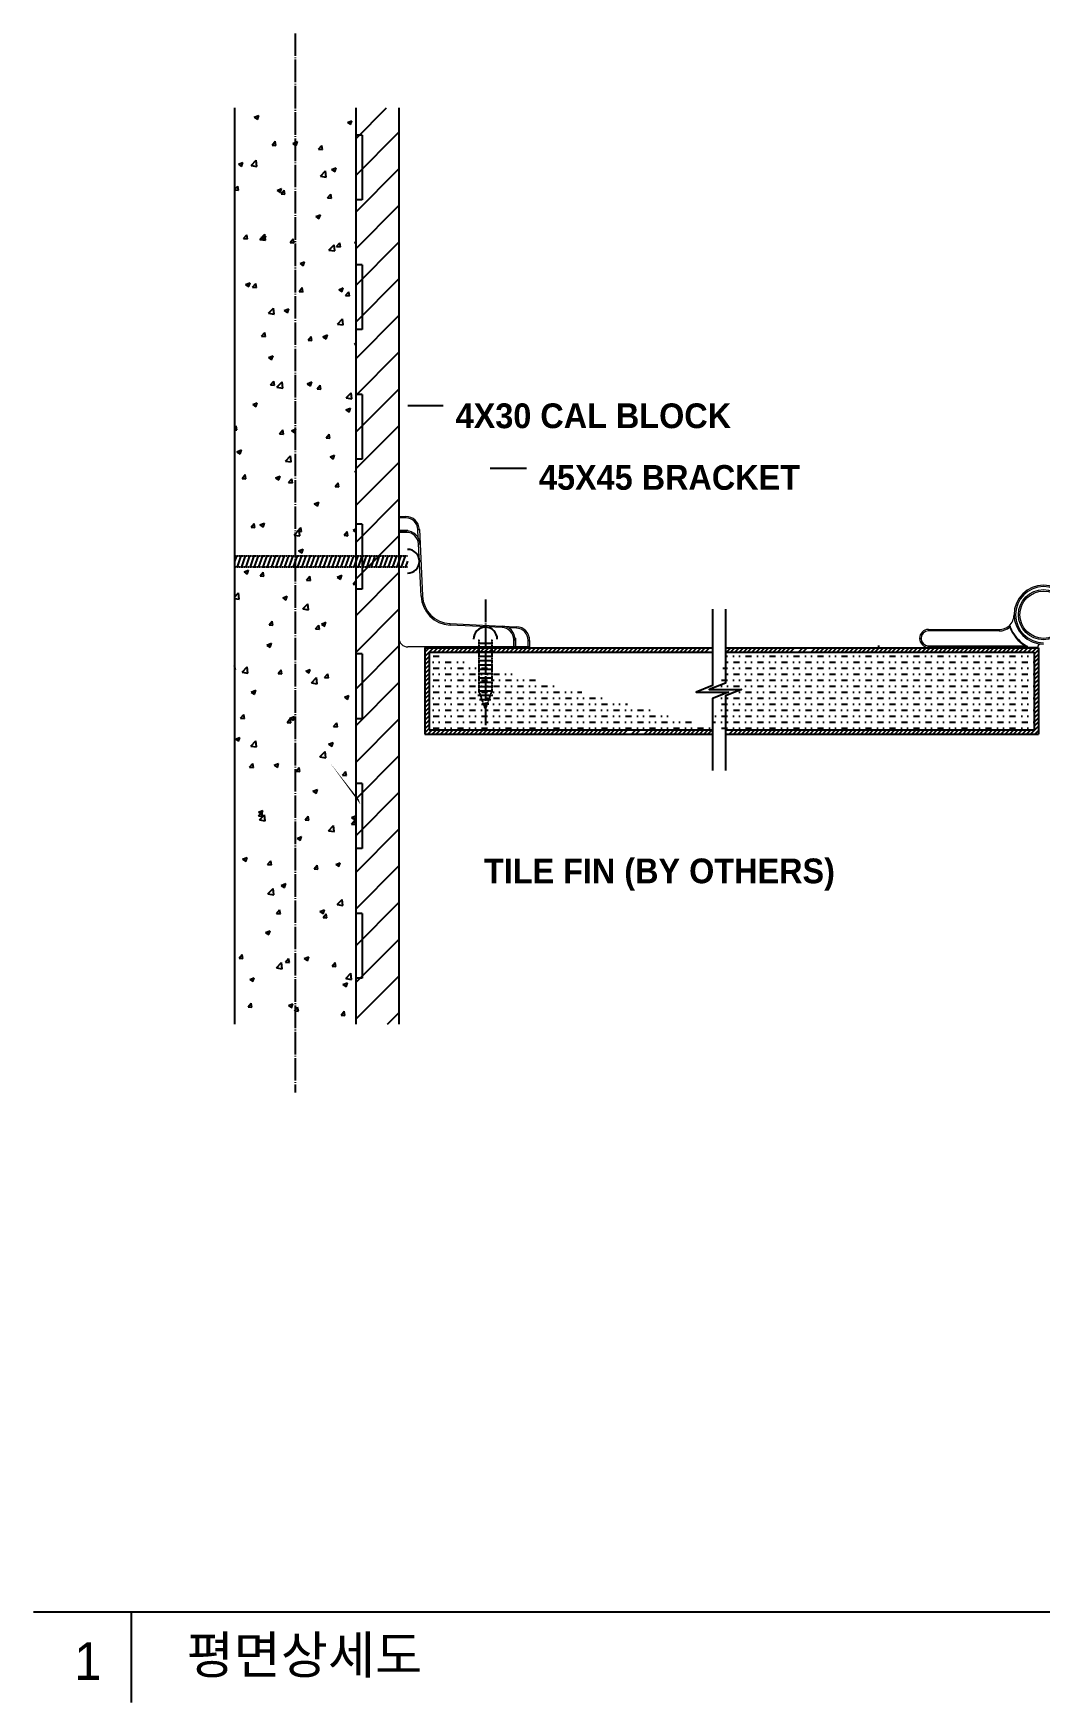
# Model space of a CAD drawing. Header units: millimetres. Extents: x 185 to 16542, y 250 to 5700.
# Drawn here: x 185 to 1526, y 250 to 2474 of the extents above; entities that cross this region are included whole.
import ezdxf

# ---------------------------------------------------------------- set-up
doc = ezdxf.new("R2010")
doc.units = ezdxf.units.MM
doc.linetypes.add('CEN', pattern=[35, 30, -2, 1, -2])
doc.linetypes.add('HIDDEN', pattern=[0.375, 0.25, -0.125])
for name, color, linetype in [('CEN', 1, 'CEN'), ('COL', 2, 'Continuous'), ('COR', 4, 'Continuous'), ('D', 3, 'Continuous'), ('DIM', 7, 'Continuous'), ('ETC', 6, 'Continuous'), ('FIN', 6, 'Continuous'), ('HAT', 5, 'Continuous'), ('SY', 1, 'Continuous')]:
    doc.layers.add(name, color=color, linetype=linetype)
doc.styles.get("Standard").update_dxf_attribs({"font": 'txt.shx'})

# ---------------------------------------------------------------- blocks, each defined once
blk = doc.blocks.new('*X2985')
at = {"color": 0}
for p, q in [((-3032.5, -16354.4), (-2961.4, -16283.3)), ((-3032.5, -16439.2), (-2932.5, -16339.2)), ((-3032.5, -16524.1), (-2932.5, -16424.1)), ((-3032.5, -16608.9), (-2932.5, -16508.9)), ((-3032.5, -16693.8), (-2932.5, -16593.8)), ((-3032.5, -16778.6), (-2932.5, -16678.6)), ((-3032.5, -16863.5), (-2932.5, -16763.5)), ((-3032.5, -16948.4), (-2932.5, -16848.4)), ((-3032.5, -17033.2), (-2932.5, -16933.2)), ((-3032.5, -17118.1), (-2932.5, -17018.1)), ((-3032.5, -17202.9), (-2932.5, -17102.9)), ((-3032.5, -17287.8), (-2932.5, -17187.8)), ((-3032.5, -17372.6), (-2932.5, -17272.6)), ((-3032.5, -17457.5), (-2932.5, -17357.5)), ((-3032.5, -17542.3), (-2932.5, -17442.3)), ((-3032.5, -17627.2), (-2932.5, -17527.2)), ((-3032.5, -17712), (-2932.5, -17612)), ((-3032.5, -17796.9), (-2932.5, -17696.9)), ((-3032.5, -17881.7), (-2932.5, -17781.7)), ((-3032.5, -17966.6), (-2932.5, -17866.6)), ((-3032.5, -18051.4), (-2932.5, -17951.4)), ((-3032.5, -18136.3), (-2932.5, -18036.3)), ((-3032.5, -18221.1), (-2932.5, -18121.1)), ((-3032.5, -18306), (-2932.5, -18206)), ((-3032.5, -18390.9), (-2932.5, -18290.9)), ((-2958.7, -18401.9), (-2932.5, -18375.7))]:
    blk.add_line(p, q, dxfattribs=at)
blk = doc.blocks.new('*X2986')
at = {"color": 0}
for p, q in [((-3267.4, -16304.7), (-3256.9, -16300.7)), ((-3267.4, -16304.7), (-3259.9, -16309.8)), ((-3260, -16309.8), (-3256.9, -16300.7)), ((-3051.8, -16316.7), (-3041.3, -16312.7)), ((-3051.8, -16316.7), (-3044.4, -16321.8)), ((-3044.4, -16321.8), (-3041.3, -16312.7)), ((-3225.8, -16369), (-3218.6, -16360.3)), ((-3216.9, -16369.7), (-3218.6, -16360.3)), ((-3177.9, -16365.1), (-3167.4, -16361.1)), ((-3177.9, -16365.1), (-3170.4, -16370.2)), ((-3170.4, -16370.2), (-3167.4, -16361.1)), ((-3274.3, -16416.2), (-3262.6, -16404)), ((-3260.9, -16418.3), (-3262.6, -16404)), ((-3225.8, -16369), (-3216.9, -16369.8)), ((-3118.3, -16378.4), (-3111, -16369.8)), ((-3118.3, -16378.4), (-3109.3, -16379.2)), ((-3109.3, -16379.2), (-3111, -16369.8)), ((-3303.9, -16413.5), (-3293.4, -16409.5)), ((-3303.9, -16413.5), (-3296.4, -16418.5)), ((-3296.5, -16418.5), (-3293.4, -16409.5)), ((-3274.3, -16416.2), (-3260.9, -16418.3)), ((-3114.2, -16441), (-3102.5, -16428.8)), ((-3114.2, -16441), (-3100.8, -16443.1)), ((-3100.9, -16443.1), (-3102.5, -16428.8)), ((-3088.3, -16425.5), (-3077.8, -16421.5)), ((-3088.3, -16425.5), (-3080.9, -16430.6)), ((-3080.9, -16430.6), (-3077.8, -16421.5)), ((-3312.5, -16472.2), (-3305.4, -16463.8)), ((-3312.5, -16472.4), (-3303.7, -16473.2)), ((-3303.7, -16473.2), (-3305.4, -16463.8)), ((-3214.4, -16473.9), (-3203.9, -16469.9)), ((-3214.4, -16473.9), (-3206.9, -16478.9)), ((-3206.9, -16478.9), (-3203.9, -16469.9)), ((-3205, -16481.8), (-3197.8, -16473.2)), ((-3205, -16481.8), (-3196.1, -16482.6)), ((-3196.1, -16482.6), (-3197.8, -16473.2)), ((-3097.4, -16491.2), (-3090.2, -16482.6)), ((-3088.5, -16492), (-3090.2, -16482.6)), ((-3097.4, -16491.2), (-3088.5, -16492)), ((-3124.8, -16534.3), (-3114.3, -16530.3)), ((-3124.8, -16534.3), (-3117.4, -16539.3)), ((-3117.4, -16539.3), (-3114.3, -16530.3)), ((-3291.8, -16585.2), (-3284.6, -16576.6)), ((-3291.8, -16585.2), (-3282.8, -16586)), ((-3282.9, -16586), (-3284.6, -16576.6)), ((-3254.4, -16587.1), (-3242.7, -16575)), ((-3254.4, -16587.1), (-3241, -16589.2)), ((-3250.9, -16582.7), (-3240.4, -16578.6)), ((-3250.9, -16582.7), (-3243.4, -16587.7)), ((-3243.4, -16587.7), (-3240.4, -16578.6)), ((-3241.1, -16589.2), (-3242.7, -16575)), ((-3184.2, -16594.6), (-3177, -16586)), ((-3184.2, -16594.6), (-3175.3, -16595.4)), ((-3175.3, -16595.4), (-3177, -16586)), ((-3076.6, -16604), (-3069.4, -16595.4)), ((-3067.7, -16604.8), (-3069.4, -16595.4)), ((-3035.3, -16594.7), (-3032.5, -16593.6)), ((-3035.3, -16594.7), (-3032.5, -16596.6)), ((-3094.3, -16612), (-3082.6, -16599.8)), ((-3094.3, -16612), (-3081, -16614)), ((-3081, -16614), (-3082.6, -16599.8)), ((-3076.6, -16604), (-3067.7, -16604.8)), ((-3161.3, -16643.1), (-3150.8, -16639)), ((-3161.3, -16643.1), (-3153.9, -16648.1)), ((-3153.9, -16648.1), (-3150.8, -16639)), ((-3287.4, -16691.4), (-3276.9, -16687.4)), ((-3287.4, -16691.4), (-3279.9, -16696.5)), ((-3279.9, -16696.5), (-3276.9, -16687.4)), ((-3271, -16698), (-3263.8, -16689.4)), ((-3271, -16698), (-3262, -16698.8)), ((-3262, -16698.8), (-3263.8, -16689.4)), ((-3163.4, -16707.5), (-3156.2, -16698.8)), ((-3163.4, -16707.5), (-3154.4, -16708.2)), ((-3154.5, -16708.2), (-3156.2, -16698.8)), ((-3071.8, -16703.5), (-3061.3, -16699.4)), ((-3071.8, -16703.5), (-3064.3, -16708.5)), ((-3064.3, -16708.5), (-3061.3, -16699.4)), ((-3055.8, -16716.9), (-3048.6, -16708.2)), ((-3046.9, -16717.6), (-3048.6, -16708.2)), ((-3234.5, -16758.1), (-3222.8, -16745.9)), ((-3221.2, -16760.1), (-3222.8, -16745.9)), ((-3197.8, -16751.8), (-3187.3, -16747.8)), ((-3197.8, -16751.8), (-3190.4, -16756.9)), ((-3190.4, -16756.9), (-3187.3, -16747.8)), ((-3055.8, -16716.9), (-3046.9, -16717.7)), ((-3234.5, -16758.1), (-3221.2, -16760.2)), ((-3074.4, -16782.9), (-3062.7, -16770.7)), ((-3074.4, -16782.9), (-3061.1, -16785)), ((-3061.1, -16785), (-3062.7, -16770.7)), ((-3250.2, -16810.9), (-3243, -16802.3)), ((-3250.2, -16810.9), (-3241.2, -16811.7)), ((-3241.2, -16811.7), (-3243, -16802.2)), ((-3142.6, -16820.3), (-3135.4, -16811.7)), ((-3142.6, -16820.3), (-3133.6, -16821.1)), ((-3133.6, -16821.1), (-3135.4, -16811.7)), ((-3108.3, -16812.2), (-3097.8, -16808.2)), ((-3108.3, -16812.2), (-3100.8, -16817.3)), ((-3100.8, -16817.3), (-3097.8, -16808.2)), ((-3035, -16829.7), (-3032.5, -16826.7)), ((-3035, -16829.7), (-3032.5, -16829.9)), ((-3234.3, -16860.6), (-3223.8, -16856.6)), ((-3234.3, -16860.6), (-3226.9, -16865.6)), ((-3226.9, -16865.6), (-3223.8, -16856.6)), ((-3229.4, -16923.7), (-3222.1, -16915.1)), ((-3229.4, -16923.7), (-3220.4, -16924.5)), ((-3220.4, -16924.5), (-3222.2, -16915.1)), ((-3214.6, -16929), (-3202.9, -16916.9)), ((-3214.6, -16929), (-3201.3, -16931.1)), ((-3201.3, -16931.1), (-3202.9, -16916.8)), ((-3144.8, -16921), (-3134.3, -16917)), ((-3144.8, -16921), (-3137.3, -16926)), ((-3137.3, -16926), (-3134.3, -16917)), ((-3121.8, -16933.1), (-3114.6, -16924.5)), ((-3121.8, -16933.1), (-3112.8, -16933.9)), ((-3112.8, -16933.9), (-3114.6, -16924.5)), ((-3054.5, -16953.9), (-3042.8, -16941.7)), ((-3041.2, -16955.9), (-3042.9, -16941.7)), ((-3270.8, -16969.4), (-3260.3, -16965.4)), ((-3270.8, -16969.4), (-3263.4, -16974.4)), ((-3263.4, -16974.4), (-3260.3, -16965.3)), ((-3055.2, -16981.4), (-3044.7, -16977.4)), ((-3055.2, -16981.4), (-3047.8, -16986.4)), ((-3054.5, -16953.9), (-3041.2, -16955.9)), ((-3047.8, -16986.4), (-3044.8, -16977.4)), ((-3312.5, -17022.8), (-3308.9, -17018.5)), ((-3307.2, -17027.9), (-3308.9, -17018.5)), ((-3312.5, -17027.4), (-3307.2, -17027.9)), ((-3208.6, -17036.5), (-3201.3, -17027.9)), ((-3208.6, -17036.5), (-3199.6, -17037.3)), ((-3199.6, -17037.3), (-3201.3, -17027.9)), ((-3181.3, -17029.8), (-3170.8, -17025.7)), ((-3181.3, -17029.8), (-3173.8, -17034.8)), ((-3173.8, -17034.8), (-3170.8, -17025.7)), ((-3101, -17045.9), (-3093.7, -17037.3)), ((-3101, -17045.9), (-3092, -17046.7)), ((-3092, -17046.7), (-3093.8, -17037.3)), ((-3307.3, -17078.2), (-3296.8, -17074.1)), ((-3307.3, -17078.2), (-3299.9, -17083.2)), ((-3299.9, -17083.2), (-3296.8, -17074.1)), ((-3194.7, -17100), (-3183, -17087.8)), ((-3194.7, -17100), (-3181.4, -17102)), ((-3181.4, -17102), (-3183.1, -17087.8)), ((-3091.7, -17090.2), (-3081.2, -17086.1)), ((-3091.7, -17090.2), (-3084.3, -17095.2)), ((-3084.3, -17095.2), (-3081.3, -17086.1)), ((-3295.3, -17139.9), (-3288.1, -17131.3)), ((-3286.4, -17140.7), (-3288.1, -17131.3)), ((-3217.8, -17138.5), (-3207.3, -17134.5)), ((-3217.8, -17138.5), (-3210.3, -17143.6)), ((-3210.3, -17143.6), (-3207.3, -17134.5)), ((-3034.6, -17124.8), (-3032.5, -17122.6)), ((-3034.6, -17124.8), (-3032.5, -17125.1)), ((-3295.3, -17139.9), (-3286.4, -17140.7)), ((-3187.7, -17149.4), (-3180.5, -17140.7)), ((-3187.7, -17149.4), (-3178.8, -17150.1)), ((-3178.8, -17150.1), (-3180.5, -17140.7)), ((-3080.2, -17158.8), (-3072.9, -17150.2)), ((-3080.2, -17158.8), (-3071.2, -17159.6)), ((-3071.2, -17159.6), (-3072.9, -17150.1)), ((-3128.2, -17198.9), (-3117.7, -17194.9)), ((-3128.2, -17198.9), (-3120.8, -17204)), ((-3120.8, -17204), (-3117.8, -17194.9)), ((-3274.5, -17252.8), (-3267.3, -17244.2)), ((-3274.5, -17252.8), (-3265.6, -17253.6)), ((-3265.6, -17253.6), (-3267.3, -17244.2)), ((-3254.3, -17247.3), (-3243.8, -17243.3)), ((-3254.3, -17247.3), (-3246.8, -17252.4)), ((-3246.8, -17252.4), (-3243.8, -17243.3)), ((-3166.9, -17262.2), (-3159.7, -17253.6)), ((-3158, -17263), (-3159.7, -17253.6)), ((-3174.8, -17270.9), (-3163.2, -17258.7)), ((-3174.8, -17270.9), (-3161.5, -17273)), ((-3166.9, -17262.2), (-3158, -17263)), ((-3161.5, -17273), (-3163.2, -17258.7)), ((-3059.3, -17271.6), (-3052.1, -17263)), ((-3059.3, -17271.6), (-3050.4, -17272.4)), ((-3050.4, -17272.4), (-3052.1, -17263)), ((-3038.7, -17259.3), (-3032.5, -17256.9)), ((-3038.7, -17259.3), (-3032.5, -17263.5)), ((-3164.7, -17307.7), (-3154.2, -17303.7)), ((-3164.7, -17307.7), (-3157.3, -17312.7)), ((-3157.3, -17312.7), (-3154.3, -17303.7)), ((-3290.8, -17356.1), (-3280.3, -17352.1)), ((-3290.8, -17356.1), (-3283.3, -17361.1)), ((-3283.3, -17361.1), (-3280.3, -17352.1)), ((-3253.7, -17365.6), (-3246.5, -17357)), ((-3253.7, -17365.6), (-3244.7, -17366.4)), ((-3244.8, -17366.4), (-3246.5, -17357)), ((-3146.1, -17375), (-3138.9, -17366.4)), ((-3137.2, -17375.8), (-3138.9, -17366.4)), ((-3075.2, -17368.1), (-3064.7, -17364.1)), ((-3075.2, -17368.1), (-3067.7, -17373.1)), ((-3067.8, -17373.1), (-3064.7, -17364.1)), ((-3312.5, -17414.4), (-3303.4, -17404.9)), ((-3301.7, -17419.1), (-3303.4, -17404.9)), ((-3146.1, -17375), (-3137.2, -17375.8)), ((-3038.5, -17384.4), (-3032.5, -17377.2)), ((-3038.5, -17384.4), (-3032.5, -17385)), ((-3312.5, -17417.4), (-3301.7, -17419.1)), ((-3201.2, -17416.5), (-3190.7, -17412.5)), ((-3201.2, -17416.5), (-3193.8, -17421.5)), ((-3193.8, -17421.5), (-3190.7, -17412.5)), ((-3154.9, -17441.9), (-3143.3, -17429.7)), ((-3154.9, -17441.9), (-3141.6, -17443.9)), ((-3141.6, -17443.9), (-3143.3, -17429.7)), ((-3232.9, -17478.4), (-3225.7, -17469.8)), ((-3232.9, -17478.4), (-3223.9, -17479.2)), ((-3223.9, -17479.2), (-3225.7, -17469.8)), ((-3125.3, -17487.8), (-3118.1, -17479.2)), ((-3116.4, -17488.6), (-3118.1, -17479.2)), ((-3111.7, -17476.9), (-3101.2, -17472.8)), ((-3111.7, -17476.9), (-3104.2, -17481.9)), ((-3104.3, -17481.9), (-3101.2, -17472.8)), ((-3237.7, -17525.3), (-3227.2, -17521.2)), ((-3237.7, -17525.3), (-3230.3, -17530.3)), ((-3230.3, -17530.3), (-3227.2, -17521.2)), ((-3125.3, -17487.8), (-3116.3, -17488.6)), ((-3310.7, -17582.6), (-3312.5, -17573.2)), ((-3312.5, -17582.5), (-3310.7, -17582.6)), ((-3295.1, -17588), (-3283.5, -17575.8)), ((-3295.1, -17588), (-3281.8, -17590.1)), ((-3281.8, -17590), (-3283.5, -17575.8)), ((-3212.1, -17591.3), (-3204.9, -17582.6)), ((-3212.1, -17591.3), (-3203.1, -17592)), ((-3203.1, -17592), (-3204.9, -17582.6)), ((-3148.2, -17585.7), (-3137.7, -17581.6)), ((-3148.2, -17585.7), (-3140.7, -17590.7)), ((-3140.8, -17590.7), (-3137.7, -17581.6)), ((-3135.1, -17612.8), (-3123.4, -17600.6)), ((-3121.7, -17614.9), (-3123.4, -17600.6)), ((-3104.5, -17600.7), (-3097.3, -17592.1)), ((-3104.5, -17600.7), (-3095.5, -17601.5)), ((-3095.5, -17601.5), (-3097.3, -17592.1)), ((-3274.2, -17634), (-3263.7, -17630)), ((-3274.2, -17634), (-3266.8, -17639.1)), ((-3266.8, -17639.1), (-3263.7, -17630)), ((-3135.1, -17612.8), (-3121.7, -17614.9)), ((-3058.7, -17646), (-3048.2, -17642)), ((-3058.7, -17646), (-3051.2, -17651.1)), ((-3051.2, -17651.1), (-3048.2, -17642)), ((-3298.9, -17694.7), (-3291.6, -17686.1)), ((-3298.9, -17694.7), (-3289.9, -17695.5)), ((-3289.9, -17695.5), (-3291.6, -17686.1)), ((-3191.3, -17704.1), (-3184, -17695.5)), ((-3191.3, -17704.1), (-3182.3, -17704.9)), ((-3184.7, -17694.4), (-3174.2, -17690.4)), ((-3184.7, -17694.4), (-3177.2, -17699.5)), ((-3182.3, -17704.9), (-3184.1, -17695.5)), ((-3177.2, -17699.5), (-3174.2, -17690.4)), ((-3083.7, -17713.5), (-3076.5, -17704.9)), ((-3083.7, -17713.5), (-3074.7, -17714.3)), ((-3074.7, -17714.3), (-3076.5, -17704.9)), ((-3310.7, -17742.8), (-3300.2, -17738.8)), ((-3310.7, -17742.8), (-3303.3, -17747.8)), ((-3303.3, -17747.8), (-3300.2, -17738.8)), ((-3275.3, -17758.9), (-3263.6, -17746.8)), ((-3261.9, -17761), (-3263.6, -17746.7)), ((-3095.2, -17754.8), (-3084.7, -17750.8)), ((-3095.2, -17754.8), (-3087.7, -17759.8)), ((-3087.7, -17759.8), (-3084.7, -17750.8)), ((-3275.3, -17758.9), (-3261.9, -17761)), ((-3115.2, -17783.8), (-3103.5, -17771.6)), ((-3115.2, -17783.8), (-3101.8, -17785.8)), ((-3101.8, -17785.8), (-3103.5, -17771.6)), ((-3278, -17807.5), (-3270.8, -17798.9)), ((-3278, -17807.5), (-3269.1, -17808.3)), ((-3269.1, -17808.3), (-3270.8, -17798.9)), ((-3221.2, -17803.2), (-3210.7, -17799.2)), ((-3221.2, -17803.2), (-3213.7, -17808.2)), ((-3213.7, -17808.2), (-3210.7, -17799.2)), ((-3170.5, -17816.9), (-3163.2, -17808.3)), ((-3170.5, -17816.9), (-3161.5, -17817.7)), ((-3161.5, -17817.7), (-3163.2, -17808.3)), ((-3062.9, -17826.3), (-3055.6, -17817.7)), ((-3062.9, -17826.3), (-3053.9, -17827.1)), ((-3053.9, -17827.1), (-3055.7, -17817.7)), ((-3131.7, -17863.6), (-3121.2, -17859.6)), ((-3131.7, -17863.6), (-3124.2, -17868.6)), ((-3124.2, -17868.6), (-3121.2, -17859.6)), ((-3257.7, -17912), (-3247.2, -17907.9)), ((-3250.2, -17917), (-3247.2, -17907.9)), ((-3257.7, -17912), (-3250.2, -17917)), ((-3257.2, -17920.3), (-3250, -17911.7)), ((-3257.2, -17920.3), (-3248.3, -17921.1)), ((-3255.4, -17929.9), (-3243.7, -17917.7)), ((-3255.4, -17929.9), (-3242, -17931.9)), ((-3248.3, -17921.1), (-3250, -17911.7)), ((-3242, -17931.9), (-3243.7, -17917.7)), ((-3149.6, -17929.7), (-3142.4, -17921.1)), ((-3149.6, -17929.7), (-3140.7, -17930.5)), ((-3140.7, -17930.5), (-3142.4, -17921.1)), ((-3095.3, -17954.7), (-3083.6, -17942.5)), ((-3082, -17956.8), (-3083.6, -17942.5)), ((-3042.1, -17924), (-3032.5, -17920.3)), ((-3042.1, -17924), (-3034.7, -17929)), ((-3042.1, -17939.2), (-3034.8, -17930.5)), ((-3042.1, -17939.2), (-3033.1, -17939.9)), ((-3033.1, -17939.9), (-3034.8, -17930.5)), ((-3034.7, -17929), (-3032.5, -17922.5)), ((-3168.2, -17972.4), (-3157.7, -17968.3)), ((-3168.2, -17972.4), (-3160.7, -17977.4)), ((-3160.7, -17977.4), (-3157.7, -17968.3)), ((-3095.3, -17954.7), (-3081.9, -17956.8)), ((-3294.2, -18020.7), (-3283.7, -18016.7)), ((-3294.2, -18020.7), (-3286.7, -18025.8)), ((-3286.7, -18025.8), (-3283.7, -18016.7)), ((-3236.4, -18033.2), (-3229.2, -18024.5)), ((-3227.5, -18033.9), (-3229.2, -18024.5)), ((-3236.4, -18033.2), (-3227.5, -18033.9)), ((-3128.8, -18042.6), (-3121.6, -18034)), ((-3128.8, -18042.6), (-3119.9, -18043.4)), ((-3119.9, -18043.4), (-3121.6, -18034)), ((-3078.6, -18032.8), (-3068.1, -18028.7)), ((-3078.6, -18032.8), (-3071.2, -18037.8)), ((-3071.2, -18037.8), (-3068.1, -18028.7)), ((-3235.5, -18100.8), (-3223.8, -18088.6)), ((-3235.5, -18100.8), (-3222.1, -18102.9)), ((-3222.2, -18102.9), (-3223.8, -18088.6)), ((-3204.7, -18081.1), (-3194.1, -18077.1)), ((-3204.7, -18081.1), (-3197.2, -18086.2)), ((-3197.2, -18086.2), (-3194.2, -18077.1)), ((-3215.6, -18146), (-3208.4, -18137.4)), ((-3206.7, -18146.8), (-3208.4, -18137.4)), ((-3115.1, -18141.5), (-3104.6, -18137.5)), ((-3115.1, -18141.5), (-3107.7, -18146.6)), ((-3107.7, -18146.6), (-3104.6, -18137.5)), ((-3075.4, -18125.6), (-3063.7, -18113.5)), ((-3075.4, -18125.6), (-3062.1, -18127.7)), ((-3062.1, -18127.7), (-3063.7, -18113.5)), ((-3215.6, -18146), (-3206.6, -18146.8)), ((-3108, -18155.4), (-3100.8, -18146.8)), ((-3108, -18155.4), (-3099.1, -18156.2)), ((-3099.1, -18156.2), (-3100.8, -18146.8)), ((-3241.1, -18189.9), (-3230.6, -18185.9)), ((-3241.1, -18189.9), (-3233.7, -18194.9)), ((-3233.7, -18194.9), (-3230.7, -18185.9)), ((-3302.4, -18249.4), (-3295.2, -18240.8)), ((-3302.4, -18249.4), (-3293.4, -18250.2)), ((-3293.4, -18250.2), (-3295.2, -18240.8)), ((-3194.8, -18258.8), (-3187.6, -18250.2)), ((-3194.8, -18258.8), (-3185.8, -18259.6)), ((-3185.8, -18259.6), (-3187.6, -18250.2)), ((-3151.6, -18250.3), (-3141.1, -18246.3)), ((-3151.6, -18250.3), (-3144.2, -18255.3)), ((-3144.2, -18255.3), (-3141.1, -18246.3)), ((-3277.6, -18298.7), (-3267.1, -18294.6)), ((-3270.2, -18303.7), (-3267.2, -18294.6)), ((-3215.6, -18271.8), (-3203.9, -18259.6)), ((-3215.6, -18271.8), (-3202.3, -18273.8)), ((-3202.3, -18273.8), (-3203.9, -18259.6)), ((-3087.2, -18268.2), (-3080, -18259.6)), ((-3087.2, -18268.2), (-3078.2, -18269)), ((-3078.3, -18269), (-3080, -18259.6)), ((-3055.5, -18296.6), (-3043.8, -18284.4)), ((-3055.5, -18296.6), (-3042.2, -18298.7)), ((-3042.2, -18298.7), (-3043.8, -18284.4)), ((-3277.6, -18298.7), (-3270.2, -18303.7)), ((-3062.1, -18310.7), (-3051.6, -18306.7)), ((-3062.1, -18310.7), (-3054.6, -18315.7)), ((-3054.6, -18315.7), (-3051.6, -18306.7)), ((-3281.6, -18362.2), (-3274.3, -18353.6)), ((-3281.6, -18362.2), (-3272.6, -18363)), ((-3272.6, -18363), (-3274.4, -18353.6)), ((-3188.1, -18359.1), (-3177.6, -18355)), ((-3188.1, -18359.1), (-3180.6, -18364.1)), ((-3180.7, -18364.1), (-3177.6, -18355)), ((-3174, -18371.6), (-3166.8, -18363)), ((-3174, -18371.6), (-3165, -18372.4)), ((-3165, -18372.4), (-3166.8, -18363)), ((-3066.4, -18381.1), (-3059.2, -18372.4)), ((-3057.4, -18381.8), (-3059.2, -18372.4)), ((-3066.4, -18381.1), (-3057.4, -18381.8))]:
    blk.add_line(p, q, dxfattribs=at)

msp = doc.modelspace()

# ---------------------------------------------------------------- hatches: boundary and pattern name
at = {"layer": 'D', "true_color": 0x00a6d6}
h = msp.add_hatch(dxfattribs=at)
h.set_pattern_fill('MUDST', color=142, scale=32, style=0)
h.set_pattern_definition([(0, (-1234.0635, 4619.9126), (16, 8), [8, -8, 0, -8, 0, -8])])
edge = h.paths.add_edge_path()
edge.add_line((1107.165, 1649.353), (1518.766, 1649.353))
edge.add_line((1518.766, 1649.353), (1518.766, 1545.673))
edge.add_line((1107.165, 1545.673), (1518.766, 1545.673))
edge.add_line((712.431, 1649.353), (1089.885, 1649.353))
edge.add_line((712.431, 1649.353), (712.431, 1545.673))
edge.add_line((712.431, 1545.673), (1089.885, 1545.673))

# ---------------------------------------------------------------- linework, layer by layer
at = {"color": 0, "linetype": 'Continuous', "lineweight": 15}
for p, q in [((672.384, 1830.081), (681.199, 1830.081)), ((672.384, 1828.148), (672.384, 1830.081)), ((672.384, 1811.529), (672.384, 1828.148)), ((681.199, 1828.148), (672.384, 1828.148)), ((681.199, 1828.148), (681.199, 1830.081)), ((683.979, 1811.529), (672.384, 1811.529)), ((672.384, 1810.756), (682.109, 1810.756)), ((672.384, 1808.823), (672.384, 1810.756)), ((682.109, 1808.823), (672.384, 1808.823)), ((672.384, 1667.751), (672.384, 1808.823)), ((682.046, 1810.756), (682.046, 1811.529)), ((682.109, 1808.823), (682.109, 1810.756)), ((683.979, 1811.529), (683.979, 1810.659)), ((697.94, 1801.499), (697.414, 1812.679)), ((699.344, 1812.77), (700.255, 1793.446)), ((701.593, 1723.992), (698.324, 1793.355)), ((700.255, 1793.446), (703.524, 1724.083)), ((809.582, 1682.097), (740.22, 1685.366)), ((740.311, 1687.296), (809.673, 1684.027)), ((809.673, 1684.027), (828.998, 1683.116)), ((828.907, 1681.186), (817.726, 1681.713)), ((826.887, 1667.751), (827.757, 1667.751)), ((827.757, 1656.156), (827.757, 1667.751)), ((1377.645, 1679.482), (1472.119, 1679.482)), ((1472.119, 1677.514), (1377.645, 1677.514)), ((825.051, 1656.156), (683.979, 1656.156)), ((825.051, 1656.156), (825.051, 1665.882)), ((825.051, 1665.882), (826.984, 1665.882)), ((826.984, 1656.156), (825.051, 1656.156)), ((826.984, 1665.882), (826.984, 1656.156)), ((827.757, 1665.819), (826.984, 1665.819)), ((844.376, 1656.156), (827.757, 1656.156)), ((844.376, 1656.156), (844.376, 1664.971)), ((844.376, 1664.971), (846.309, 1664.971)), ((846.309, 1656.156), (844.376, 1656.156)), ((846.309, 1664.971), (846.309, 1656.156)), ((1377.645, 1657.832), (1506.712, 1657.832)), ((1508.828, 1655.864), (1377.645, 1655.864)), ((1508.828, 1655.864), (1523.292, 1655.864))]:
    msp.add_line(p, q, dxfattribs=at)
at = {"color": 0, "linetype": 'ByBlock'}
msp.add_line((672.111, 1511.113), (672.111, 1434.873), dxfattribs=at)
at = {"color": 0, "linetype": 'Continuous', "lineweight": 15, "flags": 128}
for points in [[(697.414, 1812.679), (697.79, 1812.697), (698.152, 1812.714), (698.486, 1812.73), (698.779, 1812.744), (699.019, 1812.755), (699.197, 1812.764), (699.307, 1812.769), (699.344, 1812.77)], [(698.324, 1793.355), (698.701, 1793.372), (699.063, 1793.389), (699.397, 1793.405), (699.689, 1793.419), (699.929, 1793.43), (700.108, 1793.439), (700.218, 1793.444), (700.255, 1793.446)], [(701.593, 1723.992), (701.97, 1724.01), (702.332, 1724.027), (702.666, 1724.043), (702.958, 1724.057), (703.198, 1724.068), (703.377, 1724.077), (703.487, 1724.082), (703.524, 1724.083)], [(740.22, 1685.366), (740.238, 1685.742), (740.255, 1686.104), (740.271, 1686.438), (740.285, 1686.731), (740.296, 1686.971), (740.304, 1687.149), (740.309, 1687.259), (740.311, 1687.296)], [(809.582, 1682.097), (809.6, 1682.473), (809.617, 1682.835), (809.633, 1683.169), (809.647, 1683.462), (809.658, 1683.702), (809.666, 1683.88), (809.672, 1683.99), (809.673, 1684.027)], [(828.907, 1681.186), (828.925, 1681.562), (828.942, 1681.924), (828.958, 1682.258), (828.972, 1682.551), (828.983, 1682.791), (828.991, 1682.969), (828.996, 1683.079), (828.998, 1683.116)], [(1365.836, 1667.673), (1365.873, 1667.673), (1365.985, 1667.673), (1366.167, 1667.673), (1366.412, 1667.673), (1366.71, 1667.673), (1367.051, 1667.673), (1367.42, 1667.673), (1367.804, 1667.673)], [(1377.645, 1679.482), (1377.645, 1679.444), (1377.645, 1679.332), (1377.645, 1679.15), (1377.645, 1678.906), (1377.645, 1678.607), (1377.645, 1678.267), (1377.645, 1677.898), (1377.645, 1677.514)], [(1442.202, 1679.482), (1443.104, 1679.482), (1444.584, 1679.482), (1445.66, 1679.482), (1446.313, 1679.482), (1446.532, 1679.482)], [(1472.119, 1679.482), (1472.119, 1679.444), (1472.119, 1679.332), (1472.119, 1679.15), (1472.119, 1678.906), (1472.119, 1678.607), (1472.119, 1678.267), (1472.119, 1677.898), (1472.119, 1677.514)], [(1486.081, 1682.618), (1486.226, 1682.671), (1486.364, 1682.721), (1486.492, 1682.768), (1486.604, 1682.809), (1486.696, 1682.843), (1486.764, 1682.868), (1486.806, 1682.884), (1486.82, 1682.889)], [(1377.645, 1655.864), (1377.645, 1655.901), (1377.645, 1656.013), (1377.645, 1656.195), (1377.645, 1656.44), (1377.645, 1656.738), (1377.645, 1657.079), (1377.645, 1657.448), (1377.645, 1657.832)], [(1506.712, 1657.832), (1506.79, 1657.964), (1506.865, 1658.091), (1506.935, 1658.208), (1506.995, 1658.311), (1507.045, 1658.395), (1507.082, 1658.458), (1507.105, 1658.496), (1507.113, 1658.509)]]:
    msp.add_lwpolyline(points, dxfattribs=at)
at = {"color": 0, "linetype": 'Continuous', "lineweight": 15}
for radius in [33.46, 31.491]:
    msp.add_circle((1531.165, 1699.164), radius, dxfattribs=at)
for centre, radius, start, end in [((681.199, 1811.915), 18.165, 2.69834, 90), ((681.199, 1811.915), 16.233, 2.69834, 90), ((682.109, 1792.59), 18.165, 2.69834, 90), ((682.109, 1792.59), 16.233, 2.69834, 90), ((1531.165, 1699.164), 39.364, 0, 270), ((1531.165, 1699.164), 37.396, 0, 270), ((742.131, 1725.903), 40.582, 182.69834, 267.30166), ((742.131, 1725.903), 38.65, 182.69834, 267.30166), ((1472.119, 1699.164), 19.682, 311.41731, 0), ((683.979, 1667.751), 11.595, 180, 270), ((808.818, 1665.882), 16.233, 0, 87.30166), ((808.818, 1665.882), 18.165, 0, 87.30166), ((828.143, 1664.971), 16.233, 0, 87.30166), ((828.143, 1664.971), 18.165, 0, 87.30166), ((1377.645, 1667.673), 11.809, 90, 180), ((1377.645, 1667.673), 11.809, 180, 270), ((1377.645, 1667.673), 9.841, 90, 180), ((1377.645, 1667.673), 9.841, 180, 270), ((1472.119, 1699.164), 19.682, 270, 311.41731), ((1472.119, 1699.164), 21.65, 270, 310.158859), ((1485.66, 1683.814), 0.787, 18.640811, 131.41731), ((1531.165, 1699.164), 48.024, 200.153908, 239.390288), ((1531.165, 1699.164), 47.237, 200.153908, 239.390288), ((1508.828, 1656.651), 0.787, 270, 62.281796), ((1527.229, 1655.864), 3.936, 90, 180)]:
    msp.add_arc(centre, radius, start, end, dxfattribs=at)
for points, knots in [([(1486.081, 1682.618), (1485.969, 1682.83), (1485.744, 1683.256), (1485.449, 1683.818), (1485.237, 1684.218), (1485.148, 1684.387), (1485.141, 1684.4), (1485.139, 1684.404)], [0, 0, 0, 0, 0.23014786, 0.46174661, 0.69060684, 0.90676665, 1, 1, 1, 1]), ([(1486.406, 1684.066), (1486.407, 1684.063), (1486.41, 1684.054), (1486.448, 1683.941), (1486.54, 1683.674), (1486.669, 1683.306), (1486.77, 1683.028), (1486.82, 1682.889)], [0, 0, 0, 0, 0.091916325, 0.305786723, 0.53438716, 0.767679311, 1, 1, 1, 1]), ([(1508.828, 1655.864), (1508.822, 1655.869), (1508.808, 1655.881), (1508.679, 1655.994), (1508.372, 1656.267), (1507.762, 1656.821), (1507.15, 1657.401), (1506.778, 1657.767), (1506.712, 1657.832)], [0, 0, 0, 0, 0.08633623, 0.18752616, 0.33473866, 0.59099546, 0.92748472, 1, 1, 1, 1]), ([(1507.113, 1658.509), (1507.479, 1658.296), (1508.064, 1657.956), (1508.725, 1657.597), (1509.039, 1657.43), (1509.173, 1657.359), (1509.188, 1657.351), (1509.194, 1657.348)], [0, 0, 0, 0, 0.442890646, 0.706236549, 0.843812947, 0.930207266, 1, 1, 1, 1])]:
    msp.add_open_spline(points, degree=3, knots=knots, dxfattribs=at)
at = {"layer": 'CEN', "color": 0}
for p, q in [((533.871, 2473.512), (533.871, 1062.718)), ((787.311, 1719.244), (787.311, 1551.865))]:
    msp.add_line(p, q, dxfattribs=at)
at = {"layer": 'COL', "color": 0}
for p, q in [((453.231, 2374.13), (453.231, 1153.829)), ((614.511, 2374.13), (614.511, 1153.829)), ((672.111, 2374.13), (672.111, 1153.829)), ((706.671, 1655.113), (706.671, 1539.913)), ((706.671, 1655.113), (1089.885, 1655.113)), ((712.431, 1649.353), (712.431, 1545.673)), ((712.431, 1649.353), (1089.885, 1649.353)), ((1107.165, 1655.113), (1524.526, 1655.113)), ((1107.165, 1649.353), (1518.766, 1649.353)), ((1518.766, 1649.353), (1518.766, 1545.673)), ((1524.526, 1655.113), (1524.526, 1539.913)), ((706.671, 1539.913), (1089.885, 1539.913)), ((712.431, 1545.673), (1089.885, 1545.673)), ((1107.165, 1545.673), (1518.766, 1545.673)), ((1107.165, 1539.913), (1524.526, 1539.913))]:
    msp.add_line(p, q, dxfattribs=at)
at = {"layer": 'COR', "color": 0}
for p, q in [((623.151, 2338.153), (614.511, 2338.153)), ((623.151, 2338.153), (623.151, 2251.753)), ((623.151, 2251.753), (614.511, 2251.753)), ((623.151, 2165.353), (614.511, 2165.353)), ((623.151, 2165.353), (623.151, 2078.953)), ((623.151, 2078.953), (614.511, 2078.953)), ((623.151, 1992.553), (614.511, 1992.553)), ((623.151, 1992.553), (623.151, 1906.153)), ((623.151, 1906.153), (614.511, 1906.153)), ((623.151, 1819.753), (614.511, 1819.753)), ((623.151, 1819.753), (623.151, 1733.353)), ((623.151, 1733.353), (614.511, 1733.353)), ((623.151, 1646.953), (614.511, 1646.953)), ((623.151, 1646.953), (623.151, 1560.553)), ((623.151, 1560.553), (614.511, 1560.553)), ((623.151, 1474.153), (614.511, 1474.153)), ((623.151, 1474.153), (623.151, 1387.753)), ((623.151, 1387.753), (614.511, 1387.753)), ((623.151, 1301.353), (614.511, 1301.353)), ((623.151, 1301.353), (623.151, 1214.953)), ((623.151, 1214.953), (614.511, 1214.953))]:
    msp.add_line(p, q, dxfattribs=at)
at = {"layer": 'COR', "color": 0, "linetype": 'HIDDEN'}
for p, q in [((453.32, 1777.513), (683.631, 1777.513)), ((453.32, 1763.113), (683.631, 1763.113))]:
    msp.add_line(p, q, dxfattribs=at)
at = {"layer": 'COR', "color": 0}
for centre, start, end in [((683.631, 1770.313), 270, 90), ((787.311, 1666.633), 0, 180)]:
    msp.add_arc(centre, 15.84, start, end, dxfattribs=at)
at = {"layer": 'D', "color": 254}
for p, q in [((706.671, 1654.808), (706.976, 1655.113)), ((706.671, 1649.151), (712.632, 1655.113)), ((706.671, 1643.494), (712.431, 1649.254)), ((712.529, 1649.353), (718.289, 1655.113)), ((718.186, 1649.353), (723.946, 1655.113)), ((723.843, 1649.353), (729.603, 1655.113)), ((729.5, 1649.353), (735.26, 1655.113)), ((735.157, 1649.353), (740.917, 1655.113)), ((740.814, 1649.353), (746.574, 1655.113)), ((746.47, 1649.353), (752.23, 1655.113)), ((752.127, 1649.353), (757.887, 1655.113)), ((757.784, 1649.353), (763.544, 1655.113)), ((763.441, 1649.353), (769.201, 1655.113)), ((769.098, 1649.353), (774.858, 1655.113)), ((774.755, 1649.353), (780.515, 1655.113)), ((780.411, 1649.353), (786.171, 1655.113)), ((786.068, 1649.353), (791.828, 1655.113)), ((791.725, 1649.353), (797.485, 1655.113)), ((797.382, 1649.353), (803.142, 1655.113)), ((803.039, 1649.353), (808.799, 1655.113)), ((808.696, 1649.353), (814.456, 1655.113)), ((814.353, 1649.353), (820.113, 1655.113)), ((820.009, 1649.353), (825.769, 1655.113)), ((825.666, 1649.353), (831.426, 1655.113)), ((831.323, 1649.353), (837.083, 1655.113)), ((836.98, 1649.353), (842.74, 1655.113)), ((842.637, 1649.353), (848.397, 1655.113)), ((848.294, 1649.353), (854.054, 1655.113)), ((853.951, 1649.353), (859.711, 1655.113)), ((859.607, 1649.353), (865.367, 1655.113)), ((865.264, 1649.353), (871.024, 1655.113)), ((870.921, 1649.353), (876.681, 1655.113)), ((876.578, 1649.353), (882.338, 1655.113)), ((882.235, 1649.353), (887.995, 1655.113)), ((887.892, 1649.353), (893.652, 1655.113)), ((893.549, 1649.353), (899.309, 1655.113)), ((899.205, 1649.353), (904.965, 1655.113)), ((904.862, 1649.353), (910.622, 1655.113)), ((910.519, 1649.353), (916.279, 1655.113)), ((916.176, 1649.353), (921.936, 1655.113)), ((921.833, 1649.353), (927.593, 1655.113)), ((927.49, 1649.353), (933.25, 1655.113)), ((933.147, 1649.353), (938.907, 1655.113)), ((938.803, 1649.353), (944.563, 1655.113)), ((944.46, 1649.353), (950.22, 1655.113)), ((950.117, 1649.353), (955.877, 1655.113)), ((955.774, 1649.353), (961.534, 1655.113)), ((961.431, 1649.353), (967.191, 1655.113)), ((967.088, 1649.353), (972.848, 1655.113)), ((972.745, 1649.353), (978.505, 1655.113)), ((978.401, 1649.353), (984.161, 1655.113)), ((984.058, 1649.353), (989.818, 1655.113)), ((989.715, 1649.353), (995.475, 1655.113)), ((995.372, 1649.353), (1001.132, 1655.113)), ((1001.029, 1649.353), (1006.789, 1655.113)), ((1006.686, 1649.353), (1012.446, 1655.113)), ((1012.343, 1649.353), (1018.103, 1655.113)), ((1017.999, 1649.353), (1023.759, 1655.113)), ((1023.656, 1649.353), (1029.416, 1655.113)), ((1029.313, 1649.353), (1035.073, 1655.113)), ((1034.97, 1649.353), (1040.73, 1655.113)), ((1040.627, 1649.353), (1046.387, 1655.113)), ((1046.284, 1649.353), (1052.044, 1655.113)), ((1051.94, 1649.353), (1057.7, 1655.113)), ((1057.597, 1649.353), (1063.357, 1655.113)), ((1063.254, 1649.353), (1069.014, 1655.113)), ((1068.911, 1649.353), (1074.671, 1655.113)), ((1074.568, 1649.353), (1080.328, 1655.113)), ((1080.225, 1649.353), (1085.985, 1655.113)), ((1108.509, 1649.353), (1114.269, 1655.113)), ((1114.166, 1649.353), (1119.926, 1655.113)), ((1119.823, 1649.353), (1125.583, 1655.113)), ((1125.48, 1649.353), (1131.24, 1655.113)), ((1131.136, 1649.353), (1136.896, 1655.113)), ((1136.793, 1649.353), (1142.553, 1655.113)), ((1142.45, 1649.353), (1148.21, 1655.113)), ((1148.107, 1649.353), (1153.867, 1655.113)), ((1153.764, 1649.353), (1159.524, 1655.113)), ((1159.421, 1649.353), (1165.181, 1655.113)), ((1165.078, 1649.353), (1170.838, 1655.113)), ((1170.734, 1649.353), (1176.494, 1655.113)), ((1176.391, 1649.353), (1182.151, 1655.113)), ((1182.048, 1649.353), (1187.808, 1655.113)), ((1187.705, 1649.353), (1193.465, 1655.113)), ((1193.362, 1649.353), (1199.122, 1655.113)), ((1204.676, 1649.353), (1210.436, 1655.113)), ((1210.332, 1649.353), (1216.092, 1655.113)), ((1221.646, 1649.353), (1227.406, 1655.113)), ((1227.303, 1649.353), (1233.063, 1655.113)), ((1232.96, 1649.353), (1238.72, 1655.113)), ((1238.617, 1649.353), (1244.377, 1655.113)), ((1244.274, 1649.353), (1250.034, 1655.113)), ((1249.93, 1649.353), (1255.69, 1655.113)), ((1255.587, 1649.353), (1261.347, 1655.113)), ((1261.244, 1649.353), (1267.004, 1655.113)), ((1266.901, 1649.353), (1272.661, 1655.113)), ((1272.558, 1649.353), (1278.318, 1655.113)), ((1278.215, 1649.353), (1283.975, 1655.113)), ((1283.872, 1649.353), (1289.632, 1655.113)), ((1289.528, 1649.353), (1295.288, 1655.113)), ((1295.185, 1649.353), (1300.945, 1655.113)), ((1300.842, 1649.353), (1306.602, 1655.113)), ((1306.499, 1649.353), (1312.259, 1655.113)), ((1312.156, 1649.353), (1317.916, 1655.113)), ((1317.813, 1649.353), (1323.573, 1655.113)), ((1323.469, 1649.353), (1329.229, 1655.113)), ((1329.126, 1649.353), (1334.886, 1655.113)), ((1334.783, 1649.353), (1340.543, 1655.113)), ((1340.44, 1649.353), (1346.2, 1655.113)), ((1346.097, 1649.353), (1351.857, 1655.113)), ((1351.754, 1649.353), (1357.514, 1655.113)), ((1357.411, 1649.353), (1363.171, 1655.113)), ((1363.067, 1649.353), (1368.827, 1655.113)), ((1368.724, 1649.353), (1374.484, 1655.113)), ((1374.381, 1649.353), (1380.141, 1655.113)), ((1380.038, 1649.353), (1385.798, 1655.113)), ((1385.695, 1649.353), (1391.455, 1655.113)), ((1391.352, 1649.353), (1397.112, 1655.113)), ((1397.009, 1649.353), (1402.769, 1655.113)), ((1402.665, 1649.353), (1408.425, 1655.113)), ((1408.322, 1649.353), (1414.082, 1655.113)), ((1413.979, 1649.353), (1419.739, 1655.113)), ((1419.636, 1649.353), (1425.396, 1655.113)), ((1425.293, 1649.353), (1431.053, 1655.113)), ((1430.95, 1649.353), (1436.71, 1655.113)), ((1436.607, 1649.353), (1442.367, 1655.113)), ((1442.263, 1649.353), (1448.023, 1655.113)), ((1447.92, 1649.353), (1453.68, 1655.113)), ((1453.577, 1649.353), (1459.337, 1655.113)), ((1459.234, 1649.353), (1464.994, 1655.113)), ((1464.891, 1649.353), (1470.651, 1655.113)), ((1470.548, 1649.353), (1476.308, 1655.113)), ((1476.205, 1649.353), (1481.965, 1655.113)), ((1481.861, 1649.353), (1487.621, 1655.113)), ((1487.518, 1649.353), (1493.278, 1655.113)), ((1493.175, 1649.353), (1498.935, 1655.113)), ((1498.832, 1649.353), (1504.592, 1655.113)), ((1504.489, 1649.353), (1510.249, 1655.113)), ((1510.146, 1649.353), (1515.906, 1655.113)), ((1515.803, 1649.353), (1521.563, 1655.113)), ((1518.766, 1646.659), (1524.526, 1652.419)), ((1518.766, 1641.002), (1524.526, 1646.762)), ((706.671, 1637.837), (712.431, 1643.597)), ((706.671, 1632.181), (712.431, 1637.941)), ((706.671, 1626.524), (712.431, 1632.284)), ((706.671, 1620.867), (712.431, 1626.627)), ((1518.766, 1635.346), (1524.526, 1641.106)), ((1518.766, 1629.689), (1524.526, 1635.449)), ((1518.766, 1624.032), (1524.526, 1629.792)), ((1518.766, 1618.375), (1524.526, 1624.135)), ((706.671, 1615.21), (712.431, 1620.97)), ((706.671, 1609.553), (712.431, 1615.313)), ((706.671, 1603.896), (712.431, 1609.656)), ((706.671, 1598.239), (712.431, 1603.999)), ((1518.766, 1612.718), (1524.526, 1618.478)), ((1518.766, 1607.061), (1524.526, 1612.821)), ((1518.766, 1601.404), (1524.526, 1607.164)), ((1518.766, 1595.748), (1524.526, 1601.508)), ((706.671, 1592.583), (712.431, 1598.343)), ((706.671, 1586.926), (712.431, 1592.686)), ((706.671, 1581.269), (712.431, 1587.029)), ((706.671, 1575.612), (712.431, 1581.372)), ((1518.766, 1590.091), (1524.526, 1595.851)), ((1518.766, 1584.434), (1524.526, 1590.194)), ((1518.766, 1578.777), (1524.526, 1584.537)), ((1518.766, 1573.12), (1524.526, 1578.88)), ((706.671, 1569.955), (712.431, 1575.715)), ((706.671, 1564.298), (712.431, 1570.058)), ((706.671, 1558.642), (712.431, 1564.402)), ((706.671, 1552.985), (712.431, 1558.745)), ((1518.766, 1567.463), (1524.526, 1573.223)), ((1518.766, 1561.806), (1524.526, 1567.566)), ((1518.766, 1556.15), (1524.526, 1561.91)), ((706.671, 1547.328), (712.431, 1553.088)), ((706.671, 1541.671), (712.431, 1547.431)), ((710.569, 1539.913), (716.329, 1545.673)), ((716.226, 1539.913), (721.986, 1545.673)), ((721.883, 1539.913), (727.643, 1545.673)), ((727.54, 1539.913), (733.3, 1545.673)), ((733.197, 1539.913), (738.957, 1545.673)), ((738.854, 1539.913), (744.614, 1545.673)), ((744.511, 1539.913), (750.271, 1545.673)), ((750.167, 1539.913), (755.927, 1545.673)), ((755.824, 1539.913), (761.584, 1545.673)), ((761.481, 1539.913), (767.241, 1545.673)), ((767.138, 1539.913), (772.898, 1545.673)), ((772.795, 1539.913), (778.555, 1545.673)), ((778.452, 1539.913), (784.212, 1545.673)), ((784.109, 1539.913), (789.869, 1545.673)), ((789.765, 1539.913), (795.525, 1545.673)), ((795.422, 1539.913), (801.182, 1545.673)), ((801.079, 1539.913), (806.839, 1545.673)), ((806.736, 1539.913), (812.496, 1545.673)), ((812.393, 1539.913), (818.153, 1545.673)), ((818.05, 1539.913), (823.81, 1545.673)), ((823.707, 1539.913), (829.467, 1545.673)), ((829.363, 1539.913), (835.123, 1545.673)), ((835.02, 1539.913), (840.78, 1545.673)), ((840.677, 1539.913), (846.437, 1545.673)), ((846.334, 1539.913), (852.094, 1545.673)), ((851.991, 1539.913), (857.751, 1545.673)), ((857.648, 1539.913), (863.408, 1545.673)), ((863.305, 1539.913), (869.065, 1545.673)), ((868.961, 1539.913), (874.721, 1545.673)), ((874.618, 1539.913), (880.378, 1545.673)), ((880.275, 1539.913), (886.035, 1545.673)), ((885.932, 1539.913), (891.692, 1545.673)), ((891.589, 1539.913), (897.349, 1545.673)), ((897.246, 1539.913), (903.006, 1545.673)), ((902.903, 1539.913), (908.663, 1545.673)), ((908.559, 1539.913), (914.319, 1545.673)), ((914.216, 1539.913), (919.976, 1545.673)), ((919.873, 1539.913), (925.633, 1545.673)), ((925.53, 1539.913), (931.29, 1545.673)), ((931.187, 1539.913), (936.947, 1545.673)), ((936.844, 1539.913), (942.604, 1545.673)), ((942.5, 1539.913), (948.26, 1545.673)), ((948.157, 1539.913), (953.917, 1545.673)), ((953.814, 1539.913), (959.574, 1545.673)), ((959.471, 1539.913), (965.231, 1545.673)), ((965.128, 1539.913), (970.888, 1545.673)), ((970.785, 1539.913), (976.545, 1545.673)), ((982.098, 1539.913), (987.858, 1545.673)), ((987.755, 1539.913), (993.515, 1545.673)), ((999.069, 1539.913), (1004.829, 1545.673)), ((1004.726, 1539.913), (1010.486, 1545.673)), ((1010.383, 1539.913), (1016.143, 1545.673)), ((1016.04, 1539.913), (1021.8, 1545.673)), ((1021.696, 1539.913), (1027.456, 1545.673)), ((1027.353, 1539.913), (1033.113, 1545.673)), ((1033.01, 1539.913), (1038.77, 1545.673)), ((1038.667, 1539.913), (1044.427, 1545.673)), ((1044.324, 1539.913), (1050.084, 1545.673)), ((1049.981, 1539.913), (1055.741, 1545.673)), ((1055.638, 1539.913), (1061.398, 1545.673)), ((1061.294, 1539.913), (1067.054, 1545.673)), ((1066.951, 1539.913), (1072.711, 1545.673)), ((1072.608, 1539.913), (1078.368, 1545.673)), ((1078.265, 1539.913), (1084.025, 1545.673)), ((1083.922, 1539.913), (1089.682, 1545.673)), ((1112.206, 1539.913), (1117.966, 1545.673)), ((1117.863, 1539.913), (1123.623, 1545.673)), ((1123.52, 1539.913), (1129.28, 1545.673)), ((1129.177, 1539.913), (1134.937, 1545.673)), ((1134.834, 1539.913), (1140.594, 1545.673)), ((1140.49, 1539.913), (1146.25, 1545.673)), ((1146.147, 1539.913), (1151.907, 1545.673)), ((1151.804, 1539.913), (1157.564, 1545.673)), ((1157.461, 1539.913), (1163.221, 1545.673)), ((1163.118, 1539.913), (1168.878, 1545.673)), ((1168.775, 1539.913), (1174.535, 1545.673)), ((1174.432, 1539.913), (1180.192, 1545.673)), ((1180.088, 1539.913), (1185.848, 1545.673)), ((1185.745, 1539.913), (1191.505, 1545.673)), ((1191.402, 1539.913), (1197.162, 1545.673)), ((1197.059, 1539.913), (1202.819, 1545.673)), ((1202.716, 1539.913), (1208.476, 1545.673)), ((1208.373, 1539.913), (1214.133, 1545.673)), ((1214.029, 1539.913), (1219.789, 1545.673)), ((1219.686, 1539.913), (1225.446, 1545.673)), ((1225.343, 1539.913), (1231.103, 1545.673)), ((1231, 1539.913), (1236.76, 1545.673)), ((1236.657, 1539.913), (1242.417, 1545.673)), ((1242.314, 1539.913), (1248.074, 1545.673)), ((1247.971, 1539.913), (1253.731, 1545.673)), ((1253.627, 1539.913), (1259.387, 1545.673)), ((1259.284, 1539.913), (1265.044, 1545.673)), ((1264.941, 1539.913), (1270.701, 1545.673)), ((1270.598, 1539.913), (1276.358, 1545.673)), ((1276.255, 1539.913), (1282.015, 1545.673)), ((1281.912, 1539.913), (1287.672, 1545.673)), ((1287.569, 1539.913), (1293.329, 1545.673)), ((1293.225, 1539.913), (1298.985, 1545.673)), ((1298.882, 1539.913), (1304.642, 1545.673)), ((1304.539, 1539.913), (1310.299, 1545.673)), ((1310.196, 1539.913), (1315.956, 1545.673)), ((1315.853, 1539.913), (1321.613, 1545.673)), ((1321.51, 1539.913), (1327.27, 1545.673)), ((1327.167, 1539.913), (1332.927, 1545.673)), ((1332.823, 1539.913), (1338.583, 1545.673)), ((1338.48, 1539.913), (1344.24, 1545.673)), ((1344.137, 1539.913), (1349.897, 1545.673)), ((1349.794, 1539.913), (1355.554, 1545.673)), ((1355.451, 1539.913), (1361.211, 1545.673)), ((1361.108, 1539.913), (1366.868, 1545.673)), ((1366.765, 1539.913), (1372.525, 1545.673)), ((1372.421, 1539.913), (1378.181, 1545.673)), ((1378.078, 1539.913), (1383.838, 1545.673)), ((1383.735, 1539.913), (1389.495, 1545.673)), ((1389.392, 1539.913), (1395.152, 1545.673)), ((1395.049, 1539.913), (1400.809, 1545.673)), ((1400.706, 1539.913), (1406.466, 1545.673)), ((1406.363, 1539.913), (1412.123, 1545.673)), ((1412.019, 1539.913), (1417.779, 1545.673)), ((1417.676, 1539.913), (1423.436, 1545.673)), ((1423.333, 1539.913), (1429.093, 1545.673)), ((1428.99, 1539.913), (1434.75, 1545.673)), ((1434.647, 1539.913), (1440.407, 1545.673)), ((1440.304, 1539.913), (1446.064, 1545.673)), ((1445.961, 1539.913), (1451.721, 1545.673)), ((1451.617, 1539.913), (1457.377, 1545.673)), ((1457.274, 1539.913), (1463.034, 1545.673)), ((1462.931, 1539.913), (1468.691, 1545.673)), ((1468.588, 1539.913), (1474.348, 1545.673)), ((1474.245, 1539.913), (1480.005, 1545.673)), ((1479.902, 1539.913), (1485.662, 1545.673)), ((1485.558, 1539.913), (1491.318, 1545.673)), ((1491.215, 1539.913), (1496.975, 1545.673)), ((1496.872, 1539.913), (1502.632, 1545.673)), ((1502.529, 1539.913), (1508.289, 1545.673)), ((1508.186, 1539.913), (1513.946, 1545.673)), ((1513.843, 1539.913), (1524.526, 1550.596)), ((1518.766, 1550.493), (1524.526, 1556.253)), ((1519.5, 1539.913), (1524.526, 1544.939))]:
    msp.add_line(p, q, dxfattribs=at)
at = {"layer": 'DIM', "color": 0, "linetype": 'HIDDEN'}
for p, q in [((778.671, 1666.633), (778.671, 1597.636)), ((795.951, 1666.633), (795.951, 1597.636)), ((787.311, 1574.347), (778.671, 1597.636)), ((795.951, 1597.636), (787.311, 1574.347))]:
    msp.add_line(p, q, dxfattribs=at)
at = {"layer": 'DIM', "color": 0}
msp.add_line((1311.406, 1655.113), (1311.406, 1657.993), dxfattribs=at)
for points in [[(1089.885, 1706.564), (1089.885, 1604.726), (1068.285, 1596.086), (1111.485, 1596.086), (1089.885, 1587.446), (1089.885, 1491.582)], [(1107.165, 1706.564), (1107.165, 1608.182), (1085.565, 1599.542), (1128.765, 1599.542), (1107.165, 1590.902), (1107.165, 1491.582)]]:
    msp.add_lwpolyline(points, dxfattribs=at)
msp.add_lwpolyline([(425.269, 1611.151, 0, 5.76, 0), (425.269, 1593.871, 0, 0, 0), (425.269, 1499.254, 0, 0, 0)], format="xyseb", dxfattribs=at)
at = {"layer": 'ETC', "color": 0}
for p, q in [((455.867, 1777.513), (453.204, 1770.194)), ((461.627, 1777.513), (456.386, 1763.113)), ((467.387, 1777.513), (462.146, 1763.113)), ((473.147, 1777.513), (467.906, 1763.113)), ((478.907, 1777.513), (473.666, 1763.113)), ((484.667, 1777.513), (479.426, 1763.113)), ((490.427, 1777.513), (485.186, 1763.113)), ((496.187, 1777.513), (490.946, 1763.113)), ((501.947, 1777.513), (496.706, 1763.113)), ((507.707, 1777.513), (502.466, 1763.113)), ((513.467, 1777.513), (508.226, 1763.113)), ((519.227, 1777.513), (513.986, 1763.113)), ((524.987, 1777.513), (519.746, 1763.113)), ((530.747, 1777.513), (525.506, 1763.113)), ((536.507, 1777.513), (531.266, 1763.113)), ((542.267, 1777.513), (537.026, 1763.113)), ((548.027, 1777.513), (542.786, 1763.113)), ((553.787, 1777.513), (548.546, 1763.113)), ((559.547, 1777.513), (554.306, 1763.113)), ((565.307, 1777.513), (560.066, 1763.113)), ((571.067, 1777.513), (565.826, 1763.113)), ((576.827, 1777.513), (571.586, 1763.113)), ((582.587, 1777.513), (577.346, 1763.113)), ((588.347, 1777.513), (583.106, 1763.113)), ((594.107, 1777.513), (588.866, 1763.113)), ((599.867, 1777.513), (594.626, 1763.113)), ((605.627, 1777.513), (600.386, 1763.113)), ((611.387, 1777.513), (606.146, 1763.113)), ((617.147, 1777.513), (611.906, 1763.113)), ((622.907, 1777.513), (617.666, 1763.113)), ((628.667, 1777.513), (623.426, 1763.113)), ((634.427, 1777.513), (629.186, 1763.113)), ((640.187, 1777.513), (634.946, 1763.113)), ((645.947, 1777.513), (640.706, 1763.113)), ((651.707, 1777.513), (646.466, 1763.113)), ((657.467, 1777.513), (652.226, 1763.113)), ((663.227, 1777.513), (657.986, 1763.113)), ((668.987, 1777.513), (663.746, 1763.113)), ((674.747, 1777.513), (669.506, 1763.113)), ((680.507, 1777.513), (675.266, 1763.113)), ((683.631, 1770.27), (681.026, 1763.113)), ((777.535, 1661.122), (797.185, 1661.122)), ((777.535, 1655.362), (797.185, 1655.362)), ((777.535, 1649.602), (797.185, 1649.602)), ((777.535, 1643.842), (797.185, 1643.842)), ((777.535, 1638.082), (797.185, 1638.082)), ((777.535, 1632.322), (797.185, 1632.322)), ((777.535, 1626.562), (797.185, 1626.562)), ((777.535, 1620.802), (797.185, 1620.802)), ((777.535, 1615.042), (797.185, 1615.042)), ((777.535, 1609.282), (797.185, 1609.282)), ((777.535, 1603.522), (797.185, 1603.522)), ((777.458, 1592.002), (797.075, 1592.002)), ((777.535, 1597.762), (797.185, 1597.762)), ((779.6, 1586.242), (794.369, 1586.242)), ((783.095, 1580.482), (792.002, 1580.482))]:
    msp.add_line(p, q, dxfattribs=at)
at = {"layer": 'FIN', "color": 6}
msp.add_line((315.826, 250), (315.826, 371.098), dxfattribs=at)
msp.add_lwpolyline([(185, 371.098), (7425, 371.098)], dxfattribs=at)
at = {"layer": 'SY', "ltscale": 0.05}
for points in [[(570.551, 1770.454, 0, 5.76, 0), (578.855, 1785.608, 0, 0, 0), (684.174, 1977.784, 0, 0, 0)], [(679.92, 1687.234, 0, 5.76, 0), (688.225, 1702.388, 0, 0, 0), (793.544, 1894.564, 0, 0, 0)], [(618.418, 1453.418, 0, 5.76, 0), (626.723, 1438.265, 0, 0, 0), (690.551, 1350.847, 0, 0, 0), (766.408, 1350.847, 0, 0, 0)]]:
    msp.add_lwpolyline(points, format="xyseb", dxfattribs=at)
for points in [[(684.174, 1977.784), (741.888, 1977.784)], [(793.544, 1894.564), (851.258, 1894.564)]]:
    msp.add_lwpolyline(points, dxfattribs=at)

# ---------------------------------------------------------------- block references
at = {"layer": 'HAT', "color": 0, "xscale": 0.5760000000009312, "yscale": 0.5760000000009312, "zscale": 0.5760000000009312}
for name in ['*X2986', '*X2985']:
    msp.add_blockref(name, (2361.227, 11753.333), dxfattribs=at)

# ---------------------------------------------------------------- texts
at = {"layer": 'DIM', "char_height": 50, "attachment_point": 4}
for s, insert in [('{\\fGulim|b0|i0|c129|p2;평면상세도}', (389.3, 310.983)), ('{\\fGulim|b0|i0|c129|p2;1}', (239.47, 305.289))]:
    msp.add_mtext(s, dxfattribs=dict(at, insert=insert))

# ---------------------------------------------------------------- next in the draw order: texts
at = {"layer": 'DIM', "char_height": 33, "attachment_point": 4, "bg_fill": 2}
for s, insert in [('{\\fGulim|b1|i0|c129|p50;4X30 CAL BLOCK}', (747.735, 1963.876)), ('{\\fGulim|b1|i0|c129|p50;45X45 BRACKET}', (858.768, 1881.792)), ('{\\fGulim|b1|i0|c129|p50;TILE FIN (BY OTHERS)}', (785.412, 1352.928))]:
    msp.add_mtext(s, dxfattribs=dict(at, insert=insert))

doc.saveas('drawing.dxf')
